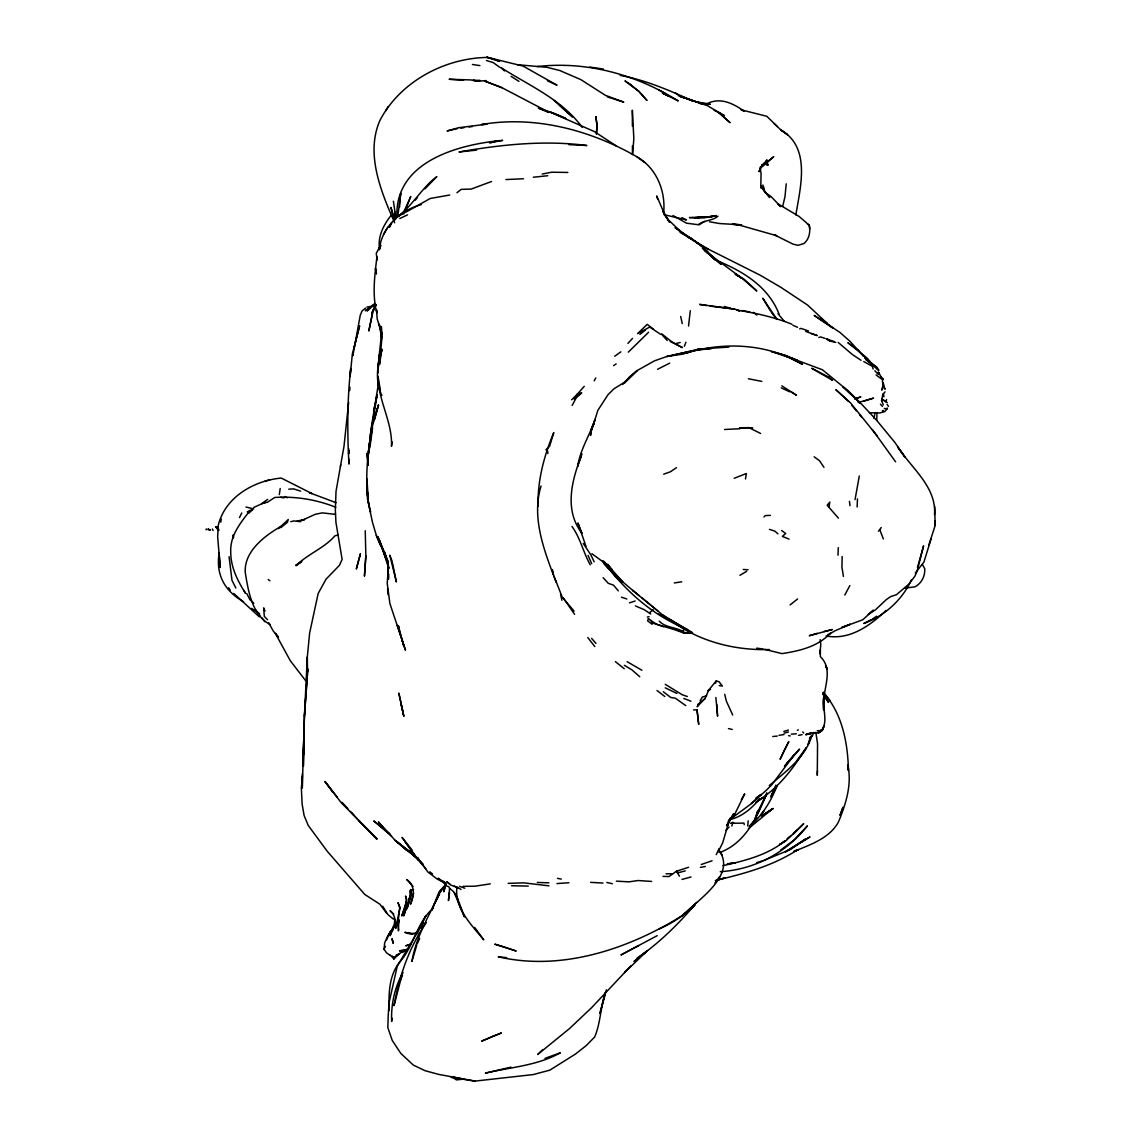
<?xml version="1.0" encoding="UTF-8"?>
<svg xmlns="http://www.w3.org/2000/svg" width="1138" height="1138" viewBox="0 0 1138 1138"><rect width="100%" height="100%" fill="white"/><g stroke="black" fill="none" stroke-linecap="round" stroke-linejoin="round"><path stroke-width="1.5" d="M365.853 555.842L364.459 576.013L365.853 555.842L365.241 530.735M302.352 773.755L302.295 788.079L304.429 716.143L307.288 657.309L309.636 633.013L318.171 593.495L326.065 579.142L339.409 565.373L342.125 559.441L335.923 522.328L335.34 510.151L336.023 491.317L340.717 464.816M388.428 579.157L387.973 563.879L381.074 545.5M389.068 1010.615C388.783 993.887 388.641 975.92 399.666 962.136C413.976 946.275 416.992 921.41 433.535 908.039M538.103 506.424C537.349 480.805 543.964 456.139 553.765 432.568L549.611 446.252L545.899 449.809M881.623 400.903L882.775 394.573L885.037 391.87M842.148 556.482L841.949 567.208L843.429 576.468M760.767 187.912L761.066 173.758L760.099 167.201M934.511 514.661C936.688 487.021 911.581 468.259 897.839 447.134L904.923 457.049L894.909 442.469L876.53 420.15L861.964 404.559L848.763 391.344L822.361 369.736L782.859 355.013L797.283 360.319L784.95 355.084L771.507 351.614L787.681 356.905L802.461 364.373C767.723 343.548 723.668 341.343 685.716 353.306L697.779 349.338L711.634 348.427L698.561 350.035M348.783 448.77L348.655 453.849L348.783 450.477M370.063 446.139L372.567 427.959M303.903 734.238L303.348 755.205L304.429 716.143L307.786 669.116L304.429 716.143M399.609 207.088L399.836 198.339M876.729 420.32L876.971 412.625M838.009 555.202L838.279 547.62M388.471 579.014L388.655 574.007M232.934 538.231L233.062 535.045L233.631 537.392M857.142 506.993L857.455 498.885M817.468 770.81L817.283 775.277L817.553 743.711L815.96 733.242M390.405 955.251L393.89 958.822L393.99 956.845M396.963 217.23C394.217 161.496 458.728 144.242 502.626 140.387L489.482 142.762L496.324 141.069L491.488 142.606M369.253 506.965C364.928 483.963 366.891 460.193 370.376 437.177L368.428 452.071L372.581 425.484L378.499 405L374.502 419.68M456.907 887.469C454.346 908.195 471.687 925.08 483.75 939.846L474.546 927.399M596.454 133.544L597.009 125.393L595.885 116.673L597.009 125.393L596.454 134.099M350.134 376.28L352.339 354.032L359.594 325.838L354.16 347.574M350.12 376.465L350.717 368.456C347.175 400.163 347.232 432.255 348.939 464.091L348.939 458.998M348.641 402.383L343.975 446.523L340.404 466.509M632.6 154.526L633.838 138.608L632.344 110.258L632.387 126.19M302.395 776.016L301.357 788.093L302.111 803.983L304.102 815.491L308.185 825.363L327.061 851.053L364.729 894.425L379.879 904.212L386.593 913.202M349.651 390.619L349.935 387.261M690.268 310.731L688.547 326.023M421.586 863.329L417.347 857.412L427.916 872.021L437.433 879.233L444.858 882.818L446.537 886.075L448.87 886.644L449.581 888.266L448.457 900.499L449.553 892.42M786.23 183.815L784.978 196.746L782.688 206.277M371.13 428.571L369.352 445.783L371.13 428.571L378.285 384.601M747.709 825.904L748.221 820.811M397.674 217.13L400.861 193.232L400.178 196.646M369.878 445.371L370.149 442.853M369.921 444.972L370.476 440.022M378.926 357.033L380.22 351.67L377.859 365.625L377.873 373.122L378.798 362.382L381.97 349.238C377.403 364.217 374.701 380.746 381.856 395.469M392.055 1018.183L391.657 1021.483C390.974 1004.427 394.573 987.3 403.08 972.435M795.846 214.954C800.37 187.087 811.209 147.456 780.881 129.988L787.539 134.725L780.512 129.618L766.799 116.289L741.066 109.789L743.256 110.799M381.657 332.396L379.096 356.478M829.118 506.922L829.787 502.086L827.184 505.272L838.422 518.131M279.322 494.603L280.19 488.501M392.126 441.885L391.486 446.295C392.653 422.226 377.958 400.277 378.029 376.194L380.419 390.747M718.761 851.167L719.116 848.749L716.229 854.624M819.986 652.615L820.37 649.926L820.327 656.612C835.249 671.007 820.839 692.288 823.613 709.771L824.339 694.066C820.64 706.243 830.157 722.73 819.986 732.232M370.476 435.1L377.147 395.099L376.379 398.058M353.377 352.41L352.865 355.625L360.248 315.283L362.097 310.887L365.625 308.057M874.041 418.528L874.98 412.639M745.475 478.998L746.357 473.536L734.209 478.287M591.063 432.198L590.522 435.441L591.362 428.841L594.321 422.042L591.333 430.591L594.321 422.042M220.758 522.143L221.298 519.056M819.886 653.667L820.811 644.563L820.142 639.584M855.051 499.582L859.29 476.011M375.17 404.232L373.776 410.832L375.995 400.476M372.553 313.476L368.812 331.016L372.695 311.983L375.981 304.628L372.88 311.883M381.714 350.675L379.509 364.53L381.714 340.134L381.344 326.762L381.771 336.948M394.843 924.383L395.099 920.201M931.197 538.559L923.956 561.973L915.279 573.04M405.142 906.801L406.75 900.229L405.512 896.004L406.465 899.319L405.953 902.875L401.771 916.005L404.744 908.451M731.848 826.046L732.744 822.475L733.654 822.689M934.696 506.481L935.166 525.471L928.921 544.817M605.231 993.118L599.897 1013.503L606.398 989.804M206.063 529.81L206.305 528.914M376.45 397.93L377.318 394.687M881.338 377.119L883.173 379.11L882.32 381.13L883.373 384.018L881.722 390.163L883.671 386.536L883.259 382.752M715.589 683.184L716.215 680.951L719.06 681.747L722.417 686.086L719.244 685.56M413.677 893.188L410.562 904.184C414.147 895.89 415.356 885.264 406.75 879.546L412.98 886.459M541.048 485.997C531.133 518.174 544.633 552.03 556.169 582.087L554.007 576.169M605.473 992.379C600.366 1006.931 600.75 1022.706 594.662 1037.003L586.298 1045.538L575.544 1054.016L549.839 1070.147L533.267 1074.571L475.015 1081.1L438.727 1074.4L425.015 1070.687L413.336 1065.111L400.804 1053.418L392.226 1040.417L387.845 1027.628L388.2 1015.978L389.082 1002.678L397.219 966.29L423.364 922.022L420.847 928.11M378.499 405L374.644 416.849M886.075 401.245L886.559 399.58M772.816 791.835L771.151 797.397L775.832 785.149M421.174 204.627C400.092 210.302 381.657 227.415 379.239 249.834L380.874 245.367M410.149 896.474L408.812 900.741L410.178 895.051L409.751 890.94M411.501 894.71L407.034 908.721L411.06 893.472L410.576 889.603L413.606 889.944M393.876 927.726L395.199 923.658M445.314 887.213L443.82 891.765L445.058 884.795L444.517 882.007M410.064 896.659L403.663 915.919L410.121 897.896M699.898 702.758L697.125 706.755L705.105 698.476L708.633 690.169L716.215 680.951M416.878 944.739L411.913 961.411C415.384 940.429 425.655 921.609 434.958 902.79L431.643 910.4L438.642 892.96L443.706 886.488M580.906 457.007C571.489 481.289 564.32 510.421 581.831 533.082M403.834 214.086L410.733 196.49L403.848 211.91M684.351 346.265L685.944 342.254M582.002 453.863L577.62 466.409C580.266 449.553 589.626 435.427 595.018 419.481L593.054 425.683L597.848 410.377L608.033 394.658L613.923 388.84L625.146 381.87L637.138 370.575L654.492 360.831L666.825 356.507L694.052 350.305M386.664 939.789L389.993 931.994L392.909 928.793M252.095 509.625L247.316 511.801L249.151 512.697L250.118 510.45C240.63 522.683 229.961 535.443 230.73 552.03C230.701 567.165 237.586 580.821 245.509 593.311L243.93 590.494M766.813 793.158C757.296 816.856 745.66 842.959 719.785 852.518M373.819 308.654L371.927 312.893L375.867 304.415M417.575 943.146L419.68 938.381M766.799 793.101L754.921 819.147L757.723 811.053L756.514 814.467L767.026 793.94M810.142 737.268L809.531 738.633L811.451 735.745M759.089 171.682L762.389 164.413L759.003 171.369M402.553 975.536L400.277 980.33L401.102 978.353L394.033 1005.665C399.182 976.248 409.196 947.001 426.451 922.42M821.551 731.165L824.239 725.489L822.689 729.927L818.364 733.285M917.484 567.449L923.587 545.856L917.128 571.105L914.952 576.113L908.978 584.022L896.531 594.662L890.641 596.625L886.474 599.456L875.407 609.868L868.266 614.435L873.401 610.167L862.718 619.797L841.764 627.479L850.114 624.293L834.609 630.978L827.568 635.26L830.498 633.155C817.539 646.853 799.758 650.851 781.948 653.625L764.708 649.343M239.492 517.591L241.768 512.968M390.291 955.436L386.536 952.862L383.99 949.163L384.701 942.733L387.66 936.076L394.146 926.901M439.496 894.127L435.527 901.78L439.638 893.06L444.503 886.417M572.158 405.455L576.169 397.873L581.575 392.966L577.307 394.217L571.674 399.779M506.68 957.613L498.245 956.816C561.646 971.496 628.432 949.12 682.231 915.649C697.31 900.172 737.666 875.193 718.576 849.73L722.075 854.994M383.99 949.163L385.483 946.347M594.207 380.846L595.771 377.916M844.809 595.018L849.873 585.572M726.627 825.505L729.956 819.332L727.395 825.548L729.913 818.293L722.673 842.845L717.836 852.447M911.424 579.967C902.021 600.082 884.639 615.914 863.77 623.482L870.94 619.826M584.263 386.337L577.307 394.217L574.32 399.324L577.507 395.469L581.575 392.966M726.698 825.619L733.683 813.727L728.903 821.807L734.735 814.225L744.721 793.826L741.35 799.63M547.378 80.784L557.037 85.222L523.039 66.061L487.761 57.441C444.944 57.825 399.95 81.666 379.864 120.6C365.355 153.858 380.974 191.682 394.658 222.692M385.611 110.884L388.172 106.559M387.788 227.244L383.492 234.385M770.995 795.761L777.24 785.448C770.952 801.024 762.673 815.377 749.529 826.245M700.055 700.866L702.388 697.025L706.684 695.802M380.519 245.324L376.28 253.347L377.091 260.005L376.934 256.875C374.758 275.14 372.026 294.699 376.82 312.936L376.578 309.877L377.162 318.782L381.87 334.074L379.253 324.273L381.785 338.925M878.465 531.204L881.253 527.52M394.473 925.905L388.357 935.351L394.089 927.057M390.405 932.975L393.008 929.035M392.382 956.034L393.89 958.822L396.522 954.953M759.245 799.16C751.734 808.478 741.748 816.928 729.828 819.588L731.137 819.118L728.235 821.024M714.991 882.988L719.586 876.644M391.472 214.968C383.805 224.357 377.375 236.704 379.594 249.194M393.321 929.376L390.448 933.174L393.947 925.934L390.121 935.763L394.345 924.113L394.914 918.551L393.079 913.942L390.078 910.656L393.762 914.113M760.81 814.964L764.153 810.654M374.445 307.232L376.322 304.842M677.722 630.381L685.73 632.714L691.804 632.685L683.895 633.155L682.572 631.32L684.621 628.759M415.342 200.117L417.475 197.486M756.727 817.525L749.245 826.401M759.074 799.217L755.931 802.418L762.986 797.781L759.202 799.829C779.032 787.638 793.954 767.382 806.188 747.822L797.226 760.127M694.977 904.582C677.921 924.625 658.802 943.345 637.095 958.31L645.687 952.165L634.022 961.482L647.494 950.529L624.549 972.577L630.68 966.105L591.803 1007.486L569.441 1028.624L537.705 1054.471L542.783 1049.577M398.314 930.856L398.94 919.76L398.072 925.166L398.684 930.415M784.466 766.201L794.424 754.608L771.82 784.708L766.642 789.943L750.895 804.011L730.568 818.976M444.745 885.89L438.642 892.96L442.853 888.138M813.087 734.679L810.341 737.851L811.821 735.973C804.979 757.709 785.988 771.507 769.26 785.561M696.627 902.406L691.15 908.721L695.218 904.397M424.943 188.865L436.821 176.646C421.757 187.926 412.781 205.324 397.916 216.462L402.468 213.987M784.623 766.116L799.545 749.117L787.226 762.901M887.043 409.011L884.653 411.7L879.66 412.952L869.475 412.753M622.699 384.445L629.414 376.92L637.138 370.575L624.662 382.994M627.906 343.42L632.543 338.384M764.011 516.951L765.362 515.585L770.426 515.372M406.451 949.348L397.048 954.981L399.566 953.772L393.89 958.822M792.958 834.467L803.741 823.642L785.433 841.281L779.43 844.567L785.22 840.669C767.695 855.136 744.707 860.741 723.014 865.648M725.688 830.441L729.117 827.084M695.119 904.397C684.82 914.696 672.729 923.16 659.3 928.85M374.886 303.547L367.09 310.959L374.63 304.259M751.45 803.57L761.038 794.495M278.511 528.644L288.255 519.511L287.402 522.328L280.787 527.662M648.617 332.225L628.332 352.14M649.514 612.799L653.084 609.584M794.068 832.988L797.496 829.887M761.948 166.987L773.769 156.646L765.134 163.673L767.567 162.122L763.641 163.915M405.512 212.351L430.235 198.481L449.709 195.025M748.406 828.62L772.759 808.592L763.242 814.964M886.018 610.494C869.944 625.772 849.56 640.438 826.103 635.971M249.151 512.697L252.565 509.852M697.793 704.465L705.105 698.476M688.533 867.284L676.484 871.224L668.988 876.559L662.985 876.374M456.964 192.735L461.189 189.377L471.189 189.079L491.531 181.525M790.099 604.904L797.567 598.986M639.897 334.401L645.388 330.105M682.231 915.649L688.903 910.428M300.603 562.186L296.122 565.7C307.616 553.936 324.117 548.374 334.985 535.77L338.342 534.988M370.618 307.217L374.558 304.159L365.312 310.717L368.684 308.597M787.083 838.692L790.597 835.961M405.441 949.974L402.824 951.923L408.371 948.864M717.993 216.22C712.388 220.914 704.536 220.103 698.661 224.357M768.676 811.721L773.129 808.492L763.37 814.737M267.658 499.397L261.726 503.636L265.794 502.74M614.691 356.265L620.893 351.827M797.397 730.411L798.264 729.799M756.059 798.122L761.18 794.509L756.357 797.752M676.441 467.661L670.396 471.786L663.696 474.176M301.726 561.304L295.866 565.287L301.485 561.873M613.581 365.639L616.156 363.89M872.362 619.1L876.687 616.213M267.146 502.441L274.742 497.462C295.581 496.168 316.392 499.525 335.781 507.264M780.554 850.171L794.168 839.929L807.397 825.861C786.315 852.703 754.451 869.645 720.269 871.68M704.621 221.341L699.059 224.826L686.527 223.19L672.971 215.523M739.928 575.302L746.628 571.319M761.237 816.074L764.21 814.339M799.402 843.244L810 836.899L785.448 851.864L805.946 838.791L790.341 849.56L763.612 860.556M638.631 945.55L620.921 954.981L657.209 935.678M657.593 369.281L669.67 363.178M403.208 212.635L407.873 210.288M772.787 736.514L777.226 736.087M707.992 690.681L710.539 689.429M282.068 525.784C265.325 535.187 243.859 551.119 245.253 572.528C248.326 591.077 251.911 614.805 270.147 624.549M399.794 218.539L407.532 214.854M253.66 507.491L265.851 501.901M336.051 502.683L309.564 492.754L311.855 493.536L281.257 478.06C253.489 480.649 224.172 497.633 217.941 526.709L218.624 530.393L215.651 526.922L217.941 526.709L218.624 530.393M793.911 851.366L797.766 849.673C773.484 865.549 745.29 873.443 717.338 880.03L725.176 877.825L715.304 880.641M712.061 860.769L701.236 864.524M798.293 849.802L794.054 851.395C810.228 844.709 829.474 838.379 838.422 822.049C845.804 804.111 852.305 784.182 847.668 764.679L848.45 770.696C847.853 743.043 842.333 713.384 823.172 692.288M813.499 732.73L805.604 734.693L814.595 733.085M545.017 1058.34L560.351 1052.806C537.093 1065.751 510.777 1067.117 485.457 1073.134L510.919 1067.145M730.44 823.3L732.744 822.475M799.673 328.854L800.996 328.398L808.435 330.959M886.687 408.386L887.484 408.115M629.485 602.884L635.132 601.006M410.818 944.17L405.797 945.806L410.036 944.426M783.812 731.435L788.392 730.041M883.173 379.11L882.106 379.423L876.089 374.957M817.312 633.325L809.274 635.729L832.362 629.513L823.898 631.547M756.813 862.59L761.905 861.068M855.122 398.584L860.797 396.934L854.666 399.011M810.284 733.171L806.173 734.351L814.054 732.531M784.096 733.185L788.421 731.947M682.003 879.418L691.008 876.985M685.232 870.911L678.433 872.69L676.484 871.224L679.443 876.189M818.777 337.445L820.726 336.948L824.822 338.327M691.335 351.13L666.825 356.507L684.151 353.918M779.018 735.319L783.954 734.551M676.385 343.434L680.197 342.481M265.012 481.09L269.734 479.909M863.756 401.173L873.586 398.115L858.137 402.553M882.334 410.79L883.557 410.491M457.476 128.58L447.092 130.955L458.714 127.712L486.964 124.156L481.545 124.526C534.945 115.279 590.665 130.159 637.024 156.859C656.583 168.125 665.83 191.056 663.653 212.977M863.77 361.571L872.377 366.336L873.088 369.039M456.708 888.209L458.401 887.853L461.046 889.475M290.773 521.631L294.13 520.934L300.631 521.716M649.101 616.725L647.309 617.066M297.132 521.033L304.6 519.525L301.414 520.607L315.326 514.276L322.239 512.882L335.511 514.362M542.257 174.057L551.532 172.222L567.819 172.435M798.549 735.361L802.062 734.679M700.439 867.384L705.318 866.502M490.25 883.885L474.873 886.203L463.095 886.346M366.934 307.075L373.207 305.994M674.308 582.969L681.747 581.774M727.907 863.842L735.532 862.775L727.253 863.87M460.776 128.125L464.076 127.669M469.041 126.987L472.341 126.531M905.194 588.076L914.767 586.881C921.51 583.566 925.237 576.084 924.739 568.701L922.505 564.619M706.67 216.803L694.194 217.785L712.246 216.675L689.415 217.614L704.052 217.899L716.314 215.623L709.884 216.405M692.032 350.831L695.304 350.433M707.751 104.497L710.311 104.184L699.642 103.345M476.523 150.116L459.041 151.98C501.09 144.583 544.177 140.002 586.81 145.508L568.957 144.654M412.525 933.786L417.802 933.217L409.893 933.573L404.829 932.349L412.525 933.786L407.361 933.373M533.324 177.229L547.719 175.736M505.884 179.562L523.423 178.766M697.58 349.153L728.889 347.076M791.337 734.166L796.33 733.811M478.757 81.168L486.168 80.585M288.753 489.184L293.533 488.856L300.574 491.118M731.819 823.272L743.925 823.101L744.266 824.609M556.98 883.557L568.886 882.747M764.85 164.028L767.78 163.844L764.764 163.388M817.226 730.724L819.204 730.61M724.565 429.495L739.913 428.741M537.122 66.573C586.753 60.855 636.256 74.582 678.234 100.926L663.354 93.43L668.931 96.09M508.174 883.373L523.651 882.846L548.971 885.833M693.54 709.899L697.025 709.87L698.689 724.28L697.025 709.87M666.071 873.813L672.444 873.742M479.952 80.329L473.067 80.385L479.468 81.253L470.549 79.916L449.112 79.262L463.55 80.243M752.744 427.831L739.586 427.788L748.889 427.604L760.582 433.464M511.503 885.748L528.274 886.075M517.349 64.695L546.994 67.327L559.683 70.485L580.878 79.632L605.288 95.265L623.795 102.15L607.336 96.886M537.321 882.448L548.886 882.832M769.487 649.542C736.4 650.523 703.071 642.458 675.46 623.752M616.412 881.153L629.015 881.85L638.077 880.528L651.661 881.438M590.665 882.363L602.998 883.06M743.228 569.484L748.007 569.768M791.948 324.23C774.452 317.218 755.675 313.064 737.125 310.119L739.615 310.973L734.622 309.109L699.642 304.401L706.627 305.567M734.622 309.109L710.112 306.15M699.856 103.416L704.593 104.07M756.727 648.148L763.015 649.001M451.146 1077.401L475.015 1081.1M603.368 69.048L589.811 67.057M472.426 64.482L479.923 65.606M280.659 497.32L284.031 497.875M874.838 370.746L878.294 374.402M696.442 101.837L708.419 103.814L707.111 103.7C720.439 96.83 733.484 103.601 744.352 111.311M709.529 221.81L719.757 223.56L741.635 224.84L732.36 224.172L739.145 225.054L776.77 235.722L774.48 234.883L792.958 244.115L798.023 245.324L803.855 243.575C809.346 239.264 810.583 231.725 809.232 225.196L799.104 216.448L778.022 203.887M749.842 311.94L741.962 310.56M788.577 735.66L790.185 735.945M620.224 75.407C645.402 80.001 669.201 90.243 692.359 100.827L681.164 96.46L699.813 102.989L686.996 98.835M748.448 378.769L761.82 381.401M493.764 59.076L499.539 61.381L486.68 57.199L494.034 59.133M557.52 878.337L561.29 879.119M815.135 732.459L817.226 732.9L821.835 729.657L818.649 731.791L819.502 732.388M663.98 214.655L686.456 219.947L681.875 217.614M606.824 882.462L612.344 883.714M834.325 341.613L826.174 338.797L830 341.101L835.833 342.424M728.491 728.59L732.232 729.458M245.964 507.022L253.689 508.899M878.024 372.425L878.949 372.652M884.326 408.414L886.9 409.068M805.732 331.428L817.212 335.568L811.081 333.491M453.621 1077.16L463.451 1079.123L456.409 1079.891L452.255 1077.017M724.237 306.463L730.269 308.142M486.424 60.542L493.181 62.547L499.71 67.298M680.467 96.844L685.361 98.337M678.063 95.578L707.608 105.777L724.309 115.607L714.095 110.187M769.43 529.383L774.85 531.133L777.908 533.822M621.462 597.194L626.839 598.986M763.385 163.488L768.235 165.11L763.698 163.403M687.338 696.499L682.345 694.82L665.261 684.336M683.895 633.155C673.34 628.702 662.657 626.554 651.918 622.756L651.164 620.338M459.553 886.317L464.759 888.223M663.539 626.725L656.612 624.179L649.016 619.413M501.972 87.697L484.603 81.04L501.972 87.697L548.63 112.121M683.853 698.462L690.908 701.193M789.032 539.099L782.403 536.396L785.675 533.48L781.607 530.507M687.21 629.3C653.326 616.085 624.662 590.65 603.567 561.304M454.318 886.161L458.401 887.853L450.918 885.122L446.736 881.708L449.78 884.084M689.656 237.7L702.075 246.633M689.443 237.6L692.402 238.852M792.944 325.297L797.553 327.275M635.417 605.914L644.151 609.655L650.794 614.008M662.344 93.202L668.717 96.047M284.486 496.524L287.288 497.79M877.754 369.651L878.92 370.177L876.473 366.977L865.918 359.508L877.754 369.651L876.545 367.233L864.581 357.531L872.562 364.43L866.957 357.958L847.895 342.694L858.507 350.589M675.375 93.088L677.025 93.842M548.374 112.378L538.302 108.11L555.102 113.672L565.714 118.466L549.142 111.638L594.292 131.553L616.483 146.062M781.28 387.859L789.573 391.785M884.582 388.769L885.336 389.125L883.671 386.536M665.261 687.836L676.868 693.412M215.651 526.922L218.169 528.174L217.657 536.738L220.203 567.521L219.15 552.954C215.637 574.562 224.584 591.091 243.632 601.76M670.197 341.471L682.416 347.602L671.79 341.784L661.832 333.96M719.87 261.797C744.821 272.508 768.548 287.317 778.989 313.932M444.218 882.121L441.245 880.599L446.352 884.126M680.069 232.308L708.633 249.492L700.667 245.31L760.156 275.183L780.839 287.317L807.582 305.055L827.027 323.235L820.199 318.099L832.703 327.829M658.575 89.93L665.061 93.33M682.572 631.32C675.218 626.91 665.502 627.82 659.258 621.177M649.528 619.356L648.205 618.645L647.65 620.893L652.159 624.307M653.511 329.167L647.195 324.387L637.565 333.633L649.684 327.075L660.737 334.373M681.107 626.497L668.575 618.916L692.544 632.828L662.558 614.89L642.188 598.033M690.965 238.852L693.682 240.403M861.011 360.262L852.405 354.558L838.18 342.438M627.109 661.662L641.917 670.268M735.148 274.329L742.346 278.54L756.813 291.015L744.551 279.578L735.859 274.215L741.393 277.871L708.889 253.788M658.689 613.951L661.733 615.729M684.962 234.741L675.076 227.614L700.766 245.097L715.532 259.99L704.436 250.004M690.041 238.283L687.238 236.533L689.984 238.269M686.228 235.538L693.711 240.246L682.558 233.205M511.076 76.331L518.942 81.367M781.834 385.839L796.444 395.242L790.91 391.643M887.242 402.596L882.078 399.182L886.203 401.956M630.168 84.368L624.99 80.912L638.873 91.367L646.811 100.3L638.873 91.367L630.168 84.368L630.893 84.852M251.697 608.446L259.478 613.638M807.439 223.987L809.232 225.196L809.787 228.823M685.801 705.66L675.375 698.206L670.666 697.423L663.312 691.762M887.043 404.331L888.522 406.38M644.691 162.478L637.024 156.859M445.001 883.145L438.244 878.223L443.806 882.932M814.168 456.807L819.531 460.734L823.955 467.334M832.575 327.943L814.182 315.425L839.929 332.41L849.844 341.172L863.77 356.407L857.924 350.191M679.045 230.601L682.444 233.105L668.532 220.075L662.942 211.426L669.5 222.123L665.317 215.921L656.726 195.978L657.622 199.022M385.867 830.712L379.253 824.125L385.867 830.712L378.413 821.949L395.085 840.299L415.398 856.487M614.847 576.297L617.337 578.189M662.558 614.89L667.224 618.432M827.155 338.939L830 341.101M414.218 855.591L409.524 852.006L418.485 859.588L408.983 851.352L423.222 864.169M658.105 611.248L632.728 590.409L639.442 595.843M656.996 690.51L664.805 696.499M753.342 312.338L756.813 315.041M390.277 834.197L373.805 820.953L391.529 836.089M695.034 241.171L698.547 243.902M268.241 579.512L269.905 580.793M615.388 661.633L624.236 668.717M582.286 127.456C561.589 99.148 529.241 85.706 500.834 67.526L504.518 70.954M607.635 564.277L611.945 569.512L603.311 561.831L608.233 565.671L591.916 553.708M429.823 871.822L432.525 873.97M624.335 665.303L632.017 669.941L639.755 676.74M704.493 250.374L715.93 260.189M615.615 576.241L604.193 563.964M395.085 840.299L406.422 849.873M393.023 918.878L387.759 914.426L382.667 906.218M449.581 888.266L453.351 891.467M707.423 252.664L721.165 264.429L703.256 248.895M615.53 574.349L606.227 564.178L622.771 581.888L633.937 591.447M706.698 252.167L713.199 257.828M259.308 616.853L233.816 593.495M553.936 100.357L572.442 116.958L559.569 105.18M384.075 828.877L389.253 833.571M702.331 248.098L708.476 253.689M848.592 401.458L835.861 389.651L850.57 402.952L877.042 435.783M253.774 603.225L249.876 599.598L246.79 593.609M774.139 123.544L777.311 126.574M778.264 204.271L780.696 206.618L770.967 196.447L765.988 193.062L769.701 197.543L760.639 185.85M361.045 823.016L376.891 839.204L358.669 820.441M267.544 619.712L264.301 616.341L263.689 607.848L264.756 610.765M622.771 581.888L603.766 561.304M443.678 881.296L445.499 883.202M613.851 574.292L602.685 561.091M342.823 803.456L347.375 808.35M351.301 812.532L357.36 819.004M357.631 819.346L376.92 838.749L341.087 802.546L325.027 781.55L337.204 797.183M341.969 802.347L347.929 808.805M350.319 811.394L353.89 815.263M603.14 577.691L608.289 583.325L613.51 585.174L618.304 590.85M706.613 250.659L714.707 259.535M661.662 334.344L667.224 340.475M412.34 850.427L402.041 837.383L418.542 860.356L425.783 868.579M617.934 578.175L621.234 581.888L604.065 563.424M880.471 404.203L882.377 406.408M591.618 638.375L595.971 643.425M574.078 611.049L562.243 597.222L555.927 580.977M778.036 313.718L784.381 321.357M851.878 405.441L856.274 410.747M859.574 414.716L861.765 417.376M895.592 461.8L872.391 429.623M830.37 701.179L823.243 692.373M881.466 377.631L878.422 372.026M802.759 731.905L803.656 733.028M776.955 319.38L762.801 298.256L770.44 310.873M587.763 637.536L594.79 646.555M606.028 564.491L607.991 567.037M255.894 610.153L259.862 615.288M261.854 617.863L264.841 621.732M305.539 680.538L290.261 660.666L275.368 633.382L278.454 637.166L273.305 631.092L268.582 622.657M771.294 312.281L776.472 319.024M418.542 860.356L405.043 841.679M228.61 587.763L230.274 590.039M572.001 526.481C580.366 538.032 583.197 552.243 590.224 564.818M325.027 781.55L332.794 792.375M762.119 188.054L765.718 193.133L761.365 186.219M563.381 598.033L574.562 614.307M608.83 566.084L613.681 573.068M822.888 694.137L828.492 702.388L823.059 693.739M583.253 543.452L591.077 555.259L594.178 561.845M608.73 566.084L616.042 577.322L608.816 566.055M393.776 918.451L395.583 921.325M475.2 928.508L477.021 931.567M367.972 500.094L367.147 489.084L367.432 498.643L372.467 522.271L376.365 535.529L387.446 560.351L388.399 567.478L387.204 583.197L389.907 603.595L405.455 650.154L397.262 625.388M235.865 588.076L231.967 580.28L229.094 556.71M581.902 533.068L577.919 522.968L585.999 546.425M212.365 529.014L213.105 530.521M732.701 715.062L726.357 701.108L724.721 694.322M263.717 608.773L264.756 611.078M588.062 555.401L591.689 563.708M883.358 538.943L879.816 529.81M376.365 535.529L380.291 545.074M392.226 561.461L389.793 555.188L396.38 581.945L392.525 563.139M881.537 400.291L883.273 404.929M377.972 536.851L388.371 562.115M379.224 540.166L386.152 557.492L388.712 568.118L383.492 551.944L387.204 561.205L377.987 536.98M762.887 185.025L764.409 189.42M394.445 218.624L390.946 207.514L394.303 221.071M379.139 539.668L380.59 544.049M378.3 384.317L379.651 388.527M384.687 552.03L387.347 561.404M402.013 639.471L403.649 645.602L399.41 629.599M552.186 569.782L553.466 574.69L552.243 569.612M369.679 508.643L370.547 512L368.342 501.787M403.393 714.323L403.876 716.343L398.826 693.099L403.393 714.323L400.946 703.611M387.702 563.922L388.798 568.459M393.392 201.241L395.611 216.149M387.788 562.969L388.513 566.084M560.565 594.363L561.916 600.281M680.695 316.464L682.217 323.59M883.344 393.563L883.984 396.735M883.373 384.018L883.714 385.981M577.307 394.217L577.507 395.469M366.948 478.927L368.214 498.771M849.446 501.346L850.001 505.685M367.076 490.236L367.987 498.074M411.131 891.139L411.387 893.515M368.157 465.115L366.991 453.322L368.143 465.015M394.772 212.109L395.398 218.496M387.56 588.659L388.129 594.747M394.858 212.891L395.526 219.734M715.859 697.494L717.594 716.172L716.769 704.55M547.634 450.989L547.847 453.578M934.895 520.834L935.166 525.471M632.429 145.678L632.458 154.526M399.836 907.185L398.414 919.205L395.811 928.281L399.822 908.152L398.03 902.647L399.836 907.185M303.761 745.02L303.377 766.073L303.761 745.02M368.868 450.733L367.802 457.917L370.035 444.531L368.868 450.733M360.405 553.907L356.379 568.787L360.405 553.907M208.254 528.985L208.098 529.796L210.459 530.066L208.254 528.985M810.54 737.211L808.179 744.451L810.54 737.211M842.974 807.425L840.086 815.164L842.974 807.425M784.679 749.473L780.099 759.316L788.805 741.563L784.679 749.473M391.529 223.091L389.495 227.102L391.529 223.091M422.34 922.634L416.238 934.696L425.911 915.621L422.34 922.634M766.87 160.102L763.143 165.195L766.87 160.102M493.152 1036.163L481.659 1041.142L501.389 1032.963L493.152 1036.163M405.541 950.088L399.609 950.799L405.541 950.088M503.465 946.745L494.817 944.184L516.168 951.027L503.465 946.745M829.033 377.29L811.735 368.271L832.504 380.334L829.033 377.29M414.118 854.837L406.195 850.058L396.579 841.423L414.118 854.837M719.671 113.316L718.419 112.292L730.055 122.648L719.671 113.316M860.342 403.165L842.959 386.778L860.342 403.165M457.789 899.02L453.991 892.064L464.389 916.872L457.789 899.02M826.913 668.461L825.619 665.374L827.027 669.286L826.913 668.461M392.51 940.543L392.013 938.594L393.179 943.331L392.51 940.543M376.45 273.717L375.483 268.554L376.45 273.717M399.395 631.306L398.57 626.156L399.395 631.306M307.388 671.619L307.288 657.309L307.388 671.619"/></g></svg>
